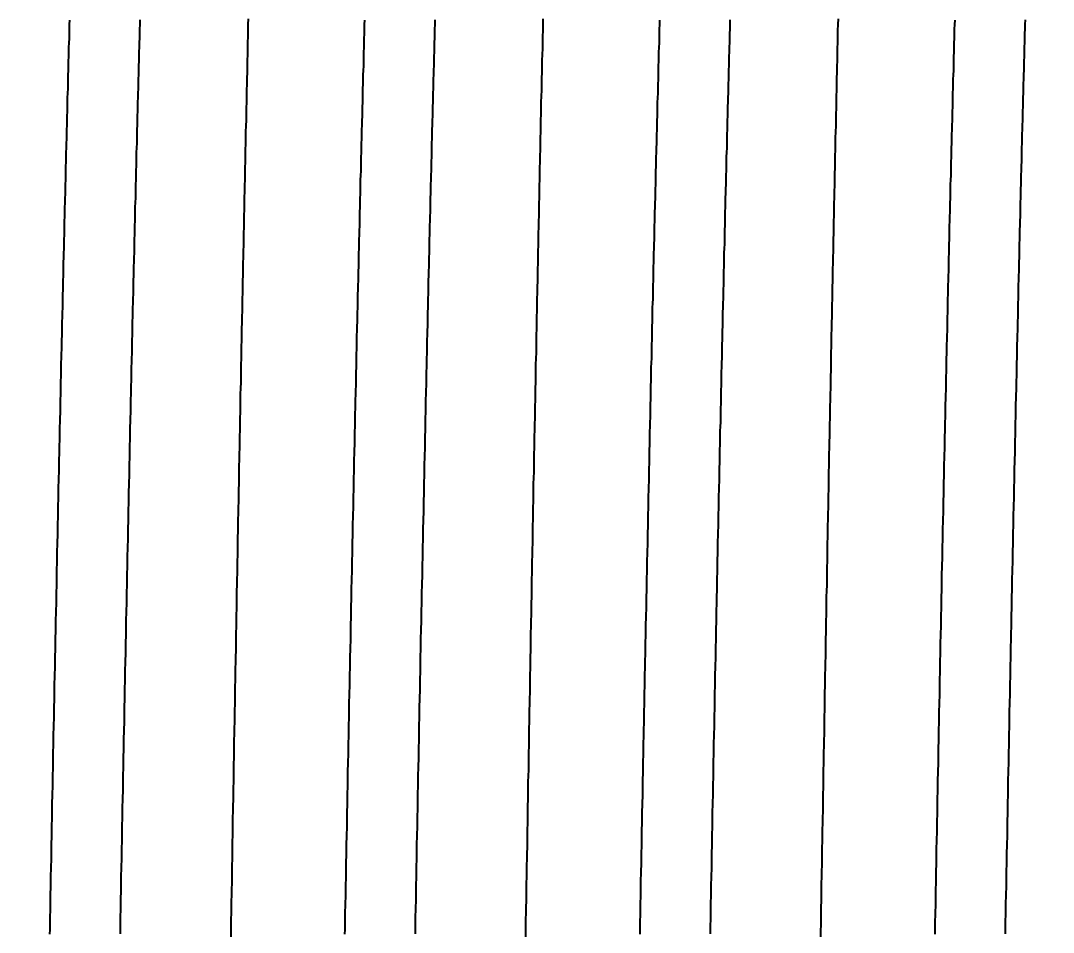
# Model space of a CAD drawing. Header units: millimetres. Extents: x 0 to 3800, y -67 to 2530.
# Drawn here: x 2222.11 to 2227.5, y 1570.51 to 1575.27 of the extents above; entities that cross this region are included whole.
import ezdxf

# ---------------------------------------------------------------- set-up
doc = ezdxf.new("R2010")
doc.units = ezdxf.units.MM
doc.layers.add('내부선 및 부속', color=4, linetype='Continuous')
doc.layers.add('치수선', color=7, linetype='Continuous')
doc.styles.add('____', font='')
doc.styles.get('____').set_extended_font_data('굴림')
doc.dimstyles.new('MSADIM', dxfattribs={"dimtxt": 33, "dimasz": 17, "dimexe": 10, "dimexo": 7.5, "dimgap": 10, "dimtad": 0, "dimtih": 1, "dimtoh": 1, "dimdec": 0, "dimzin": 1, "dimdsep": 46, "dimtxsty": '____', "dimcen": 11.25, "dimadec": 0, "dimazin": 0, "dimtfac": 1, "dimtdec": 0, "dimtix": 1, "dimtmove": 0, "dimatfit": 3, "dimfxl": 1, "dimtolj": 1, "dimtzin": 1, "dimarcsym": 0})

# ---------------------------------------------------------------- blocks, each defined once
blk = doc.blocks.new('*D47')
at = {"layer": '치수선', "color": 0, "linetype": 'Continuous', "lineweight": -2, "transparency": 16777216}
for p, q in [((2249.9547, 1877.9392), (2082.4547, 1877.9392)), ((2092.4547, 1860.9392), (2092.4547, 1705.7554)), ((2092.4547, 1504.9392), (2092.4547, 1660.123)), ((2249.9547, 1487.9392), (2082.4547, 1487.9392))]:
    blk.add_line(p, q, dxfattribs=at)
at = {"layer": '치수선', "color": 0, "linetype": 'Continuous', "transparency": 16777216}
for points in [[(2089.6213, 1860.9392), (2095.288, 1860.9392), (2092.4547, 1877.9392)], [(2089.6213, 1504.9392), (2095.288, 1504.9392), (2092.4547, 1487.9392)]]:
    blk.add_solid(points, dxfattribs=at)
at = {"layer": '치수선', "color": 0, "linetype": 'Continuous', "transparency": 16777216, "insert": (2092.4547, 1682.9392), "char_height": 25, "attachment_point": 5, "style": '____'}
blk.add_mtext('\\A1;390', dxfattribs=at)

msp = doc.modelspace()

# ---------------------------------------------------------------- linework, layer by layer
at = {"layer": '내부선 및 부속', "linetype": 'Continuous', "flags": 128}
for points in [[(2222.2605, 1570.5032), (2222.2615, 1570.5272), (2222.2615, 1570.5512), (2222.2625, 1570.5752), (2222.2625, 1570.5992), (2222.2635, 1570.6232), (2222.2635, 1570.6472), (2222.2645, 1570.6702), (2222.2645, 1570.6942), (2222.2645, 1570.7182), (2222.2655, 1570.7422), (2222.2655, 1570.7662), (2222.2665, 1570.7902), (2222.2665, 1570.8142), (2222.2675, 1570.8382), (2222.2675, 1570.8612), (2222.2685, 1570.8852), (2222.2685, 1570.9092), (2222.2685, 1570.9332), (2222.2695, 1570.9572), (2222.2695, 1570.9812), (2222.2705, 1571.0052), (2222.2705, 1571.0282), (2222.2715, 1571.0522), (2222.2715, 1571.0762), (2222.2725, 1571.1002), (2222.2725, 1571.1242), (2222.2735, 1571.1482), (2222.2735, 1571.1722), (2222.2735, 1571.1952), (2222.2745, 1571.2192), (2222.2745, 1571.2432), (2222.2755, 1571.2672), (2222.2755, 1571.2912), (2222.2765, 1571.3152), (2222.2765, 1571.3392), (2222.2775, 1571.3632), (2222.2775, 1571.3862), (2222.2785, 1571.4102), (2222.2785, 1571.4342), (2222.2785, 1571.4582), (2222.2795, 1571.4822), (2222.2795, 1571.5062), (2222.2805, 1571.5302), (2222.2805, 1571.5532), (2222.2805, 1571.5532), (2222.2815, 1571.5772), (2222.2815, 1571.6012), (2222.2825, 1571.6252), (2222.2825, 1571.6492), (2222.2835, 1571.6732), (2222.2835, 1571.6972), (2222.2845, 1571.7202), (2222.2845, 1571.7442), (2222.2855, 1571.7682), (2222.2855, 1571.7922), (2222.2855, 1571.8162), (2222.2865, 1571.8402), (2222.2865, 1571.8642), (2222.2875, 1571.8882), (2222.2875, 1571.9112), (2222.2885, 1571.9352), (2222.2885, 1571.9592), (2222.2895, 1571.9832), (2222.2895, 1572.0072), (2222.2905, 1572.0312), (2222.2905, 1572.0552), (2222.2915, 1572.0782), (2222.2915, 1572.1022), (2222.2925, 1572.1262), (2222.2925, 1572.1502), (2222.2935, 1572.1742), (2222.2935, 1572.1982), (2222.2945, 1572.2222), (2222.2945, 1572.2452), (2222.2955, 1572.2692), (2222.2955, 1572.2932), (2222.2965, 1572.3172), (2222.2965, 1572.3412), (2222.2975, 1572.3652), (2222.2975, 1572.3892), (2222.2975, 1572.4132), (2222.2985, 1572.4362), (2222.2985, 1572.4602), (2222.2995, 1572.4842), (2222.2995, 1572.5082), (2222.3005, 1572.5322), (2222.3005, 1572.5562), (2222.3015, 1572.5802), (2222.3015, 1572.6032), (2222.3025, 1572.6272), (2222.3025, 1572.6512), (2222.3035, 1572.6752), (2222.3035, 1572.6992), (2222.3045, 1572.7232), (2222.3045, 1572.7472), (2222.3055, 1572.7702), (2222.3055, 1572.7942), (2222.3065, 1572.8182), (2222.3065, 1572.8422), (2222.3075, 1572.8662), (2222.3075, 1572.8902), (2222.3085, 1572.9142), (2222.3085, 1572.9372), (2222.3095, 1572.9612), (2222.3095, 1572.9852), (2222.3105, 1573.0092), (2222.3105, 1573.0332), (2222.3115, 1573.0572), (2222.3125, 1573.0812), (2222.3125, 1573.1052), (2222.3135, 1573.1282), (2222.3135, 1573.1522), (2222.3145, 1573.1762), (2222.3145, 1573.2002), (2222.3155, 1573.2242), (2222.3155, 1573.2482), (2222.3165, 1573.2722), (2222.3165, 1573.2952), (2222.3175, 1573.3192), (2222.3175, 1573.3432), (2222.3185, 1573.3672), (2222.3185, 1573.3912), (2222.3195, 1573.4152), (2222.3195, 1573.4392), (2222.3205, 1573.4622), (2222.3205, 1573.4862), (2222.3215, 1573.5102), (2222.3215, 1573.5342), (2222.3225, 1573.5582), (2222.3235, 1573.5822), (2222.3235, 1573.6062), (2222.3245, 1573.6292), (2222.3245, 1573.6532), (2222.3255, 1573.6772), (2222.3255, 1573.7012), (2222.3265, 1573.7252), (2222.3265, 1573.7492), (2222.3275, 1573.7732), (2222.3275, 1573.7972), (2222.3285, 1573.8202), (2222.3285, 1573.8442), (2222.3295, 1573.8682), (2222.3305, 1573.8922), (2222.3305, 1573.9162), (2222.3315, 1573.9402), (2222.3315, 1573.9402), (2222.3315, 1573.9642), (2222.3325, 1573.9872), (2222.3325, 1574.0112), (2222.3335, 1574.0352), (2222.3335, 1574.0592), (2222.3345, 1574.0832), (2222.3355, 1574.1072), (2222.3355, 1574.1312), (2222.3365, 1574.1542), (2222.3365, 1574.1782), (2222.3375, 1574.2022), (2222.3375, 1574.2262), (2222.3385, 1574.2502), (2222.3395, 1574.2742), (2222.3395, 1574.2982), (2222.3405, 1574.3212), (2222.3405, 1574.3452), (2222.3415, 1574.3692), (2222.3415, 1574.3932), (2222.3425, 1574.4172), (2222.3435, 1574.4412), (2222.3435, 1574.4652), (2222.3445, 1574.4882), (2222.3445, 1574.5122), (2222.3455, 1574.5362), (2222.3465, 1574.5602), (2222.3465, 1574.5842), (2222.3475, 1574.6082), (2222.3475, 1574.6322), (2222.3485, 1574.6562), (2222.3495, 1574.6792), (2222.3495, 1574.7032), (2222.3505, 1574.7272), (2222.3505, 1574.7512), (2222.3515, 1574.7752), (2222.3525, 1574.7992), (2222.3525, 1574.8232), (2222.3535, 1574.8462), (2222.3535, 1574.8702), (2222.3545, 1574.8942), (2222.3555, 1574.9182), (2222.3555, 1574.9422), (2222.3565, 1574.9662), (2222.3565, 1574.9902), (2222.3575, 1575.0132), (2222.3585, 1575.0372), (2222.3585, 1575.0612), (2222.3595, 1575.0852), (2222.3605, 1575.1092), (2222.3605, 1575.1332), (2222.3615, 1575.1572), (2222.3625, 1575.1802), (2222.3625, 1575.2042), (2222.3635, 1575.2282), (2222.3635, 1575.2522), (2222.3645, 1575.2762)], [(2222.6285, 1570.5052), (2222.6285, 1570.5292), (2222.6295, 1570.5522), (2222.6295, 1570.5762), (2222.6295, 1570.6002), (2222.6305, 1570.6242), (2222.6305, 1570.6482), (2222.6315, 1570.6722), (2222.6315, 1570.6962), (2222.6325, 1570.7192), (2222.6325, 1570.7432), (2222.6335, 1570.7672), (2222.6335, 1570.7912), (2222.6335, 1570.8152), (2222.6345, 1570.8392), (2222.6345, 1570.8632), (2222.6355, 1570.8872), (2222.6355, 1570.9102), (2222.6365, 1570.9342), (2222.6365, 1570.9582), (2222.6375, 1570.9822), (2222.6375, 1571.0062), (2222.6385, 1571.0302), (2222.6385, 1571.0542), (2222.6385, 1571.0772), (2222.6395, 1571.1012), (2222.6395, 1571.1252), (2222.6405, 1571.1492), (2222.6405, 1571.1732), (2222.6415, 1571.1972), (2222.6415, 1571.2212), (2222.6425, 1571.2442), (2222.6425, 1571.2682), (2222.6435, 1571.2922), (2222.6435, 1571.3162), (2222.6435, 1571.3402), (2222.6445, 1571.3642), (2222.6445, 1571.3882), (2222.6455, 1571.4122), (2222.6455, 1571.4352), (2222.6465, 1571.4592), (2222.6465, 1571.4832), (2222.6475, 1571.5072), (2222.6475, 1571.5312), (2222.6475, 1571.5312), (2222.6485, 1571.5552), (2222.6485, 1571.5792), (2222.6495, 1571.6022), (2222.6495, 1571.6262), (2222.6495, 1571.6502), (2222.6505, 1571.6742), (2222.6505, 1571.6982), (2222.6515, 1571.7222), (2222.6515, 1571.7462), (2222.6525, 1571.7692), (2222.6525, 1571.7932), (2222.6535, 1571.8172), (2222.6535, 1571.8412), (2222.6545, 1571.8652), (2222.6545, 1571.8892), (2222.6555, 1571.9132), (2222.6555, 1571.9372), (2222.6565, 1571.9602), (2222.6565, 1571.9842), (2222.6575, 1572.0082), (2222.6575, 1572.0322), (2222.6585, 1572.0562), (2222.6585, 1572.0802), (2222.6585, 1572.1042), (2222.6595, 1572.1272), (2222.6595, 1572.1512), (2222.6605, 1572.1752), (2222.6605, 1572.1992), (2222.6615, 1572.2232), (2222.6615, 1572.2472), (2222.6625, 1572.2712), (2222.6625, 1572.2942), (2222.6635, 1572.3182), (2222.6635, 1572.3422), (2222.6645, 1572.3662), (2222.6645, 1572.3902), (2222.6655, 1572.4142), (2222.6655, 1572.4382), (2222.6665, 1572.4612), (2222.6665, 1572.4852), (2222.6675, 1572.5092), (2222.6675, 1572.5332), (2222.6685, 1572.5572), (2222.6685, 1572.5812), (2222.6695, 1572.6052), (2222.6695, 1572.6292), (2222.6705, 1572.6522), (2222.6705, 1572.6762), (2222.6715, 1572.7002), (2222.6715, 1572.7242), (2222.6725, 1572.7482), (2222.6725, 1572.7722), (2222.6735, 1572.7962), (2222.6735, 1572.8192), (2222.6745, 1572.8432), (2222.6745, 1572.8672), (2222.6755, 1572.8912), (2222.6755, 1572.9152), (2222.6765, 1572.9392), (2222.6765, 1572.9632), (2222.6775, 1572.9862), (2222.6775, 1573.0102), (2222.6785, 1573.0342), (2222.6785, 1573.0582), (2222.6795, 1573.0822), (2222.6795, 1573.1062), (2222.6805, 1573.1302), (2222.6805, 1573.1542), (2222.6815, 1573.1772), (2222.6815, 1573.2012), (2222.6825, 1573.2252), (2222.6825, 1573.2492), (2222.6835, 1573.2732), (2222.6835, 1573.2972), (2222.6845, 1573.3212), (2222.6855, 1573.3442), (2222.6855, 1573.3682), (2222.6865, 1573.3922), (2222.6865, 1573.4162), (2222.6875, 1573.4402), (2222.6875, 1573.4642), (2222.6885, 1573.4882), (2222.6885, 1573.5112), (2222.6895, 1573.5352), (2222.6895, 1573.5592), (2222.6905, 1573.5832), (2222.6905, 1573.6072), (2222.6915, 1573.6312), (2222.6915, 1573.6552), (2222.6925, 1573.6782), (2222.6925, 1573.7022), (2222.6935, 1573.7262), (2222.6945, 1573.7502), (2222.6945, 1573.7742), (2222.6955, 1573.7982), (2222.6955, 1573.8222), (2222.6965, 1573.8462), (2222.6965, 1573.8692), (2222.6975, 1573.8932), (2222.6975, 1573.9172), (2222.6975, 1573.9172), (2222.6985, 1573.9412), (2222.6995, 1573.9652), (2222.6995, 1573.9892), (2222.7005, 1574.0132), (2222.7005, 1574.0362), (2222.7015, 1574.0602), (2222.7015, 1574.0842), (2222.7025, 1574.1082), (2222.7025, 1574.1322), (2222.7035, 1574.1562), (2222.7045, 1574.1802), (2222.7045, 1574.2032), (2222.7055, 1574.2272), (2222.7055, 1574.2512), (2222.7065, 1574.2752), (2222.7065, 1574.2992), (2222.7075, 1574.3232), (2222.7085, 1574.3472), (2222.7085, 1574.3702), (2222.7095, 1574.3942), (2222.7095, 1574.4182), (2222.7105, 1574.4422), (2222.7105, 1574.4662), (2222.7115, 1574.4902), (2222.7125, 1574.5142), (2222.7125, 1574.5372), (2222.7135, 1574.5612), (2222.7135, 1574.5852), (2222.7145, 1574.6092), (2222.7155, 1574.6332), (2222.7155, 1574.6572), (2222.7165, 1574.6812), (2222.7165, 1574.7052), (2222.7175, 1574.7282), (2222.7185, 1574.7522), (2222.7185, 1574.7762), (2222.7195, 1574.8002), (2222.7195, 1574.8242), (2222.7205, 1574.8482), (2222.7215, 1574.8722), (2222.7215, 1574.8952), (2222.7225, 1574.9192), (2222.7235, 1574.9432), (2222.7235, 1574.9672), (2222.7245, 1574.9912), (2222.7245, 1575.0152), (2222.7255, 1575.0392), (2222.7265, 1575.0622), (2222.7265, 1575.0862), (2222.7275, 1575.1102), (2222.7285, 1575.1342), (2222.7285, 1575.1582), (2222.7295, 1575.1822), (2222.7305, 1575.2062), (2222.7305, 1575.2292), (2222.7315, 1575.2532), (2222.7315, 1575.2772)], [(2223.2955, 1575.2832), (2223.2945, 1575.2522), (2223.2945, 1575.2212), (2223.2935, 1575.1902), (2223.2925, 1575.1592), (2223.2925, 1575.1282), (2223.2915, 1575.0962), (2223.2905, 1575.0652), (2223.2905, 1575.0342), (2223.2895, 1575.0032), (2223.2885, 1574.9722), (2223.2885, 1574.9412), (2223.2875, 1574.9102), (2223.2865, 1574.8792), (2223.2865, 1574.8472), (2223.2855, 1574.8162), (2223.2845, 1574.7852), (2223.2845, 1574.7542), (2223.2835, 1574.7232), (2223.2825, 1574.6922), (2223.2825, 1574.6612), (2223.2815, 1574.6292), (2223.2805, 1574.5982), (2223.2805, 1574.5672), (2223.2795, 1574.5362), (2223.2785, 1574.5052), (2223.2785, 1574.4742), (2223.2775, 1574.4432), (2223.2765, 1574.4122), (2223.2765, 1574.3802), (2223.2755, 1574.3492), (2223.2745, 1574.3182), (2223.2745, 1574.2872), (2223.2735, 1574.2562), (2223.2725, 1574.2252), (2223.2725, 1574.1942), (2223.2715, 1574.1632), (2223.2715, 1574.1312), (2223.2705, 1574.1002), (2223.2695, 1574.0692), (2223.2695, 1574.0382), (2223.2685, 1574.0072), (2223.2675, 1573.9762), (2223.2675, 1573.9452), (2223.2665, 1573.9132), (2223.2655, 1573.8822), (2223.2655, 1573.8512), (2223.2645, 1573.8202), (2223.2645, 1573.7892), (2223.2635, 1573.7582), (2223.2625, 1573.7272), (2223.2625, 1573.6962), (2223.2615, 1573.6642), (2223.2615, 1573.6332), (2223.2605, 1573.6022), (2223.2595, 1573.5712), (2223.2595, 1573.5402), (2223.2585, 1573.5092), (2223.2575, 1573.4782), (2223.2575, 1573.4462), (2223.2565, 1573.4152), (2223.2565, 1573.3842), (2223.2555, 1573.3532), (2223.2545, 1573.3222), (2223.2545, 1573.2912), (2223.2535, 1573.2602), (2223.2535, 1573.2292), (2223.2525, 1573.1972), (2223.2515, 1573.1662), (2223.2515, 1573.1352), (2223.2515, 1573.1352), (2223.2505, 1573.1042), (2223.2505, 1573.0732), (2223.2495, 1573.0422), (2223.2485, 1573.0112), (2223.2485, 1572.9802), (2223.2475, 1572.9482), (2223.2475, 1572.9172), (2223.2465, 1572.8862), (2223.2465, 1572.8552), (2223.2455, 1572.8242), (2223.2445, 1572.7932), (2223.2445, 1572.7622), (2223.2435, 1572.7302), (2223.2435, 1572.6992), (2223.2425, 1572.6682), (2223.2415, 1572.6372), (2223.2415, 1572.6062), (2223.2405, 1572.5752), (2223.2405, 1572.5442), (2223.2395, 1572.5132), (2223.2395, 1572.4812), (2223.2385, 1572.4502), (2223.2375, 1572.4192), (2223.2375, 1572.3882), (2223.2365, 1572.3572), (2223.2365, 1572.3262), (2223.2355, 1572.2952), (2223.2355, 1572.2632), (2223.2345, 1572.2322), (2223.2345, 1572.2012), (2223.2335, 1572.1702), (2223.2325, 1572.1392), (2223.2325, 1572.1082), (2223.2315, 1572.0772), (2223.2315, 1572.0462), (2223.2305, 1572.0142), (2223.2305, 1571.9832), (2223.2295, 1571.9522), (2223.2295, 1571.9212), (2223.2285, 1571.8902), (2223.2275, 1571.8592), (2223.2275, 1571.8282), (2223.2265, 1571.7962), (2223.2265, 1571.7652), (2223.2255, 1571.7342), (2223.2255, 1571.7032), (2223.2245, 1571.6722), (2223.2245, 1571.6412), (2223.2235, 1571.6102), (2223.2225, 1571.5792), (2223.2225, 1571.5472), (2223.2215, 1571.5162), (2223.2215, 1571.4852), (2223.2205, 1571.4542), (2223.2205, 1571.4232), (2223.2195, 1571.3922), (2223.2195, 1571.3612), (2223.2185, 1571.3292), (2223.2185, 1571.2982), (2223.2175, 1571.2672), (2223.2175, 1571.2362), (2223.2165, 1571.2052), (2223.2155, 1571.1742), (2223.2155, 1571.1432), (2223.2145, 1571.1122), (2223.2145, 1571.0802), (2223.2135, 1571.0492), (2223.2135, 1571.0182), (2223.2125, 1570.9872), (2223.2125, 1570.9562), (2223.2115, 1570.9252), (2223.2115, 1570.8942), (2223.2105, 1570.8632), (2223.2105, 1570.8312), (2223.2095, 1570.8002), (2223.2095, 1570.7692), (2223.2085, 1570.7382), (2223.2085, 1570.7072), (2223.2075, 1570.6762), (2223.2065, 1570.6452), (2223.2065, 1570.6132), (2223.2055, 1570.5822), (2223.2055, 1570.5512), (2223.2045, 1570.5202), (2223.2045, 1570.4892)], [(2223.8005, 1570.5032), (2223.8015, 1570.5272), (2223.8015, 1570.5512), (2223.8025, 1570.5752), (2223.8025, 1570.5992), (2223.8025, 1570.6232), (2223.8035, 1570.6472), (2223.8035, 1570.6702), (2223.8045, 1570.6942), (2223.8045, 1570.7182), (2223.8055, 1570.7422), (2223.8055, 1570.7662), (2223.8065, 1570.7902), (2223.8065, 1570.8142), (2223.8065, 1570.8382), (2223.8075, 1570.8612), (2223.8075, 1570.8852), (2223.8085, 1570.9092), (2223.8085, 1570.9332), (2223.8095, 1570.9572), (2223.8095, 1570.9812), (2223.8105, 1571.0052), (2223.8105, 1571.0282), (2223.8115, 1571.0522), (2223.8115, 1571.0762), (2223.8115, 1571.1002), (2223.8125, 1571.1242), (2223.8125, 1571.1482), (2223.8135, 1571.1722), (2223.8135, 1571.1952), (2223.8145, 1571.2192), (2223.8145, 1571.2432), (2223.8155, 1571.2672), (2223.8155, 1571.2912), (2223.8165, 1571.3152), (2223.8165, 1571.3392), (2223.8165, 1571.3632), (2223.8175, 1571.3862), (2223.8175, 1571.4102), (2223.8185, 1571.4342), (2223.8185, 1571.4582), (2223.8195, 1571.4822), (2223.8195, 1571.5062), (2223.8205, 1571.5302), (2223.8205, 1571.5532), (2223.8205, 1571.5532), (2223.8215, 1571.5772), (2223.8215, 1571.6012), (2223.8225, 1571.6252), (2223.8225, 1571.6492), (2223.8225, 1571.6732), (2223.8235, 1571.6972), (2223.8235, 1571.7202), (2223.8245, 1571.7442), (2223.8245, 1571.7682), (2223.8255, 1571.7922), (2223.8255, 1571.8162), (2223.8265, 1571.8402), (2223.8265, 1571.8642), (2223.8275, 1571.8882), (2223.8275, 1571.9112), (2223.8285, 1571.9352), (2223.8285, 1571.9592), (2223.8295, 1571.9832), (2223.8295, 1572.0072), (2223.8305, 1572.0312), (2223.8305, 1572.0552), (2223.8315, 1572.0782), (2223.8315, 1572.1022), (2223.8315, 1572.1262), (2223.8325, 1572.1502), (2223.8325, 1572.1742), (2223.8335, 1572.1982), (2223.8335, 1572.2222), (2223.8345, 1572.2452), (2223.8345, 1572.2692), (2223.8355, 1572.2932), (2223.8355, 1572.3172), (2223.8365, 1572.3412), (2223.8365, 1572.3652), (2223.8375, 1572.3892), (2223.8375, 1572.4122), (2223.8385, 1572.4362), (2223.8385, 1572.4602), (2223.8395, 1572.4842), (2223.8395, 1572.5082), (2223.8405, 1572.5322), (2223.8405, 1572.5562), (2223.8415, 1572.5802), (2223.8415, 1572.6032), (2223.8425, 1572.6272), (2223.8425, 1572.6512), (2223.8435, 1572.6752), (2223.8435, 1572.6992), (2223.8445, 1572.7232), (2223.8445, 1572.7472), (2223.8455, 1572.7702), (2223.8455, 1572.7942), (2223.8465, 1572.8182), (2223.8465, 1572.8422), (2223.8475, 1572.8662), (2223.8475, 1572.8902), (2223.8485, 1572.9142), (2223.8485, 1572.9372), (2223.8495, 1572.9612), (2223.8495, 1572.9852), (2223.8505, 1573.0092), (2223.8505, 1573.0332), (2223.8515, 1573.0572), (2223.8515, 1573.0812), (2223.8525, 1573.1052), (2223.8525, 1573.1282), (2223.8535, 1573.1522), (2223.8535, 1573.1762), (2223.8545, 1573.2002), (2223.8545, 1573.2242), (2223.8555, 1573.2482), (2223.8555, 1573.2722), (2223.8565, 1573.2952), (2223.8575, 1573.3192), (2223.8575, 1573.3432), (2223.8585, 1573.3672), (2223.8585, 1573.3912), (2223.8595, 1573.4152), (2223.8595, 1573.4392), (2223.8605, 1573.4622), (2223.8605, 1573.4862), (2223.8615, 1573.5102), (2223.8615, 1573.5342), (2223.8625, 1573.5582), (2223.8625, 1573.5822), (2223.8635, 1573.6062), (2223.8635, 1573.6292), (2223.8645, 1573.6532), (2223.8645, 1573.6772), (2223.8655, 1573.7012), (2223.8665, 1573.7252), (2223.8665, 1573.7492), (2223.8675, 1573.7732), (2223.8675, 1573.7972), (2223.8685, 1573.8202), (2223.8685, 1573.8442), (2223.8695, 1573.8682), (2223.8695, 1573.8922), (2223.8705, 1573.9162), (2223.8705, 1573.9402), (2223.8705, 1573.9402), (2223.8715, 1573.9642), (2223.8725, 1573.9872), (2223.8725, 1574.0112), (2223.8735, 1574.0352), (2223.8735, 1574.0592), (2223.8745, 1574.0832), (2223.8745, 1574.1072), (2223.8755, 1574.1312), (2223.8765, 1574.1542), (2223.8765, 1574.1782), (2223.8775, 1574.2022), (2223.8775, 1574.2262), (2223.8785, 1574.2502), (2223.8785, 1574.2742), (2223.8795, 1574.2982), (2223.8805, 1574.3212), (2223.8805, 1574.3452), (2223.8815, 1574.3692), (2223.8815, 1574.3932), (2223.8825, 1574.4172), (2223.8825, 1574.4412), (2223.8835, 1574.4652), (2223.8845, 1574.4882), (2223.8845, 1574.5122), (2223.8855, 1574.5362), (2223.8855, 1574.5602), (2223.8865, 1574.5842), (2223.8875, 1574.6082), (2223.8875, 1574.6322), (2223.8885, 1574.6562), (2223.8885, 1574.6792), (2223.8895, 1574.7032), (2223.8905, 1574.7272), (2223.8905, 1574.7512), (2223.8915, 1574.7752), (2223.8915, 1574.7992), (2223.8925, 1574.8232), (2223.8935, 1574.8462), (2223.8935, 1574.8702), (2223.8945, 1574.8942), (2223.8945, 1574.9182), (2223.8955, 1574.9422), (2223.8965, 1574.9662), (2223.8965, 1574.9902), (2223.8975, 1575.0132), (2223.8985, 1575.0372), (2223.8985, 1575.0612), (2223.8995, 1575.0852), (2223.8995, 1575.1092), (2223.9005, 1575.1332), (2223.9015, 1575.1572), (2223.9015, 1575.1802), (2223.9025, 1575.2042), (2223.9035, 1575.2282), (2223.9035, 1575.2522), (2223.9045, 1575.2762)], [(2224.1685, 1570.5052), (2224.1685, 1570.5292), (2224.1685, 1570.5522), (2224.1695, 1570.5762), (2224.1695, 1570.6002), (2224.1705, 1570.6242), (2224.1705, 1570.6482), (2224.1715, 1570.6722), (2224.1715, 1570.6962), (2224.1725, 1570.7192), (2224.1725, 1570.7432), (2224.1725, 1570.7672), (2224.1735, 1570.7912), (2224.1735, 1570.8152), (2224.1745, 1570.8392), (2224.1745, 1570.8632), (2224.1755, 1570.8872), (2224.1755, 1570.9102), (2224.1765, 1570.9342), (2224.1765, 1570.9582), (2224.1765, 1570.9822), (2224.1775, 1571.0062), (2224.1775, 1571.0302), (2224.1785, 1571.0542), (2224.1785, 1571.0772), (2224.1795, 1571.1012), (2224.1795, 1571.1252), (2224.1805, 1571.1492), (2224.1805, 1571.1732), (2224.1815, 1571.1972), (2224.1815, 1571.2212), (2224.1815, 1571.2442), (2224.1825, 1571.2682), (2224.1825, 1571.2922), (2224.1835, 1571.3162), (2224.1835, 1571.3402), (2224.1845, 1571.3642), (2224.1845, 1571.3882), (2224.1855, 1571.4122), (2224.1855, 1571.4352), (2224.1865, 1571.4592), (2224.1865, 1571.4832), (2224.1875, 1571.5072), (2224.1875, 1571.5312), (2224.1875, 1571.5312), (2224.1875, 1571.5552), (2224.1885, 1571.5792), (2224.1885, 1571.6022), (2224.1895, 1571.6262), (2224.1895, 1571.6502), (2224.1905, 1571.6742), (2224.1905, 1571.6982), (2224.1915, 1571.7222), (2224.1915, 1571.7462), (2224.1925, 1571.7692), (2224.1925, 1571.7932), (2224.1935, 1571.8172), (2224.1935, 1571.8412), (2224.1945, 1571.8652), (2224.1945, 1571.8892), (2224.1945, 1571.9132), (2224.1955, 1571.9372), (2224.1955, 1571.9602), (2224.1965, 1571.9842), (2224.1965, 1572.0082), (2224.1975, 1572.0322), (2224.1975, 1572.0562), (2224.1985, 1572.0802), (2224.1985, 1572.1042), (2224.1995, 1572.1272), (2224.1995, 1572.1512), (2224.2005, 1572.1752), (2224.2005, 1572.1992), (2224.2015, 1572.2232), (2224.2015, 1572.2472), (2224.2025, 1572.2712), (2224.2025, 1572.2942), (2224.2035, 1572.3182), (2224.2035, 1572.3422), (2224.2045, 1572.3662), (2224.2045, 1572.3902), (2224.2055, 1572.4142), (2224.2055, 1572.4382), (2224.2065, 1572.4622), (2224.2065, 1572.4852), (2224.2075, 1572.5092), (2224.2075, 1572.5332), (2224.2085, 1572.5572), (2224.2085, 1572.5812), (2224.2095, 1572.6052), (2224.2095, 1572.6292), (2224.2105, 1572.6522), (2224.2105, 1572.6762), (2224.2115, 1572.7002), (2224.2115, 1572.7242), (2224.2125, 1572.7482), (2224.2125, 1572.7722), (2224.2135, 1572.7962), (2224.2135, 1572.8192), (2224.2145, 1572.8432), (2224.2145, 1572.8672), (2224.2155, 1572.8912), (2224.2155, 1572.9152), (2224.2165, 1572.9392), (2224.2165, 1572.9632), (2224.2175, 1572.9862), (2224.2175, 1573.0102), (2224.2185, 1573.0342), (2224.2185, 1573.0582), (2224.2195, 1573.0822), (2224.2195, 1573.1062), (2224.2205, 1573.1302), (2224.2205, 1573.1542), (2224.2215, 1573.1772), (2224.2215, 1573.2012), (2224.2225, 1573.2252), (2224.2225, 1573.2492), (2224.2235, 1573.2732), (2224.2235, 1573.2972), (2224.2245, 1573.3212), (2224.2245, 1573.3442), (2224.2255, 1573.3682), (2224.2255, 1573.3922), (2224.2265, 1573.4162), (2224.2265, 1573.4402), (2224.2275, 1573.4642), (2224.2275, 1573.4882), (2224.2285, 1573.5112), (2224.2295, 1573.5352), (2224.2295, 1573.5592), (2224.2305, 1573.5832), (2224.2305, 1573.6072), (2224.2315, 1573.6312), (2224.2315, 1573.6552), (2224.2325, 1573.6782), (2224.2325, 1573.7022), (2224.2335, 1573.7262), (2224.2335, 1573.7502), (2224.2345, 1573.7742), (2224.2345, 1573.7982), (2224.2355, 1573.8222), (2224.2365, 1573.8462), (2224.2365, 1573.8692), (2224.2375, 1573.8932), (2224.2375, 1573.9172), (2224.2375, 1573.9172), (2224.2385, 1573.9412), (2224.2385, 1573.9652), (2224.2395, 1573.9892), (2224.2395, 1574.0132), (2224.2405, 1574.0362), (2224.2415, 1574.0602), (2224.2415, 1574.0842), (2224.2425, 1574.1082), (2224.2425, 1574.1322), (2224.2435, 1574.1562), (2224.2435, 1574.1802), (2224.2445, 1574.2032), (2224.2455, 1574.2272), (2224.2455, 1574.2512), (2224.2465, 1574.2752), (2224.2465, 1574.2992), (2224.2475, 1574.3232), (2224.2475, 1574.3472), (2224.2485, 1574.3702), (2224.2495, 1574.3942), (2224.2495, 1574.4182), (2224.2505, 1574.4422), (2224.2505, 1574.4662), (2224.2515, 1574.4902), (2224.2515, 1574.5142), (2224.2525, 1574.5382), (2224.2535, 1574.5612), (2224.2535, 1574.5852), (2224.2545, 1574.6092), (2224.2545, 1574.6332), (2224.2555, 1574.6572), (2224.2565, 1574.6812), (2224.2565, 1574.7052), (2224.2575, 1574.7282), (2224.2575, 1574.7522), (2224.2585, 1574.7762), (2224.2595, 1574.8002), (2224.2595, 1574.8242), (2224.2605, 1574.8482), (2224.2615, 1574.8722), (2224.2615, 1574.8952), (2224.2625, 1574.9192), (2224.2625, 1574.9432), (2224.2635, 1574.9672), (2224.2645, 1574.9912), (2224.2645, 1575.0152), (2224.2655, 1575.0392), (2224.2655, 1575.0622), (2224.2665, 1575.0862), (2224.2675, 1575.1102), (2224.2675, 1575.1342), (2224.2685, 1575.1582), (2224.2695, 1575.1822), (2224.2695, 1575.2062), (2224.2705, 1575.2292), (2224.2715, 1575.2532), (2224.2715, 1575.2772)], [(2224.7445, 1570.4892), (2224.7445, 1570.5202), (2224.7455, 1570.5512), (2224.7455, 1570.5822), (2224.7465, 1570.6132), (2224.7465, 1570.6452), (2224.7475, 1570.6762), (2224.7475, 1570.7072), (2224.7485, 1570.7382), (2224.7485, 1570.7692), (2224.7495, 1570.8002), (2224.7495, 1570.8312), (2224.7505, 1570.8632), (2224.7515, 1570.8942), (2224.7515, 1570.9252), (2224.7525, 1570.9562), (2224.7525, 1570.9872), (2224.7535, 1571.0182), (2224.7535, 1571.0492), (2224.7545, 1571.0802), (2224.7545, 1571.1122), (2224.7555, 1571.1432), (2224.7555, 1571.1742), (2224.7565, 1571.2052), (2224.7565, 1571.2362), (2224.7575, 1571.2672), (2224.7575, 1571.2982), (2224.7585, 1571.3302), (2224.7595, 1571.3612), (2224.7595, 1571.3922), (2224.7605, 1571.4232), (2224.7605, 1571.4232), (2224.7605, 1571.4542), (2224.7615, 1571.4852), (2224.7615, 1571.5162), (2224.7625, 1571.5472), (2224.7625, 1571.5792), (2224.7635, 1571.6102), (2224.7635, 1571.6412), (2224.7645, 1571.6722), (2224.7655, 1571.7032), (2224.7655, 1571.7342), (2224.7665, 1571.7652), (2224.7665, 1571.7972), (2224.7675, 1571.8282), (2224.7675, 1571.8592), (2224.7685, 1571.8902), (2224.7685, 1571.9212), (2224.7695, 1571.9522), (2224.7705, 1571.9832), (2224.7705, 1572.0142), (2224.7715, 1572.0462), (2224.7715, 1572.0772), (2224.7725, 1572.1082), (2224.7725, 1572.1392), (2224.7735, 1572.1702), (2224.7735, 1572.2012), (2224.7745, 1572.2322), (2224.7755, 1572.2642), (2224.7755, 1572.2952), (2224.7765, 1572.3262), (2224.7765, 1572.3572), (2224.7775, 1572.3882), (2224.7775, 1572.4192), (2224.7785, 1572.4502), (2224.7795, 1572.4812), (2224.7795, 1572.5132), (2224.7805, 1572.5442), (2224.7805, 1572.5752), (2224.7815, 1572.6062), (2224.7815, 1572.6372), (2224.7825, 1572.6682), (2224.7835, 1572.6992), (2224.7835, 1572.7312), (2224.7845, 1572.7622), (2224.7845, 1572.7932), (2224.7855, 1572.8242), (2224.7855, 1572.8552), (2224.7865, 1572.8862), (2224.7875, 1572.9172), (2224.7875, 1572.9482), (2224.7885, 1572.9802), (2224.7885, 1573.0112), (2224.7895, 1573.0422), (2224.7905, 1573.0732), (2224.7905, 1573.1042), (2224.7915, 1573.1352), (2224.7915, 1573.1662), (2224.7925, 1573.1972), (2224.7935, 1573.2292), (2224.7935, 1573.2602), (2224.7945, 1573.2912), (2224.7945, 1573.3222), (2224.7955, 1573.3532), (2224.7965, 1573.3842), (2224.7965, 1573.4152), (2224.7975, 1573.4472), (2224.7975, 1573.4782), (2224.7985, 1573.5092), (2224.7995, 1573.5402), (2224.7995, 1573.5712), (2224.8005, 1573.6022), (2224.8005, 1573.6332), (2224.8015, 1573.6642), (2224.8025, 1573.6962), (2224.8025, 1573.7272), (2224.8035, 1573.7582), (2224.8035, 1573.7892), (2224.8045, 1573.8202), (2224.8055, 1573.8512), (2224.8055, 1573.8822), (2224.8065, 1573.9142), (2224.8075, 1573.9452), (2224.8075, 1573.9762), (2224.8085, 1574.0072), (2224.8085, 1574.0382), (2224.8095, 1574.0692), (2224.8105, 1574.1002), (2224.8105, 1574.1312), (2224.8115, 1574.1632), (2224.8125, 1574.1942), (2224.8125, 1574.2252), (2224.8135, 1574.2562), (2224.8145, 1574.2872), (2224.8145, 1574.3182), (2224.8155, 1574.3492), (2224.8155, 1574.3802), (2224.8165, 1574.4122), (2224.8175, 1574.4432), (2224.8175, 1574.4742), (2224.8185, 1574.5052), (2224.8195, 1574.5362), (2224.8195, 1574.5362), (2224.8195, 1574.5672), (2224.8205, 1574.5982), (2224.8215, 1574.6302), (2224.8215, 1574.6612), (2224.8225, 1574.6922), (2224.8235, 1574.7232), (2224.8235, 1574.7542), (2224.8245, 1574.7852), (2224.8255, 1574.8162), (2224.8255, 1574.8472), (2224.8265, 1574.8792), (2224.8275, 1574.9102), (2224.8275, 1574.9412), (2224.8285, 1574.9722), (2224.8295, 1575.0032), (2224.8295, 1575.0342), (2224.8305, 1575.0652), (2224.8315, 1575.0962), (2224.8325, 1575.1282), (2224.8325, 1575.1592), (2224.8335, 1575.1902), (2224.8345, 1575.2212), (2224.8345, 1575.2522), (2224.8355, 1575.2832)], [(2225.3405, 1570.5032), (2225.3405, 1570.5272), (2225.3415, 1570.5512), (2225.3415, 1570.5752), (2225.3425, 1570.5992), (2225.3425, 1570.6232), (2225.3435, 1570.6472), (2225.3435, 1570.6702), (2225.3445, 1570.6942), (2225.3445, 1570.7182), (2225.3445, 1570.7422), (2225.3455, 1570.7662), (2225.3455, 1570.7902), (2225.3465, 1570.8142), (2225.3465, 1570.8382), (2225.3475, 1570.8612), (2225.3475, 1570.8852), (2225.3485, 1570.9092), (2225.3485, 1570.9332), (2225.3495, 1570.9572), (2225.3495, 1570.9812), (2225.3495, 1571.0052), (2225.3505, 1571.0282), (2225.3505, 1571.0522), (2225.3515, 1571.0762), (2225.3515, 1571.1002), (2225.3525, 1571.1242), (2225.3525, 1571.1482), (2225.3535, 1571.1722), (2225.3535, 1571.1952), (2225.3545, 1571.2192), (2225.3545, 1571.2432), (2225.3545, 1571.2672), (2225.3555, 1571.2912), (2225.3555, 1571.3152), (2225.3565, 1571.3392), (2225.3565, 1571.3632), (2225.3575, 1571.3862), (2225.3575, 1571.4102), (2225.3585, 1571.4342), (2225.3585, 1571.4582), (2225.3595, 1571.4822), (2225.3595, 1571.5062), (2225.3605, 1571.5302), (2225.3605, 1571.5532), (2225.3605, 1571.5532), (2225.3605, 1571.5772), (2225.3615, 1571.6012), (2225.3615, 1571.6252), (2225.3625, 1571.6492), (2225.3625, 1571.6732), (2225.3635, 1571.6972), (2225.3635, 1571.7202), (2225.3645, 1571.7442), (2225.3645, 1571.7682), (2225.3655, 1571.7922), (2225.3655, 1571.8162), (2225.3665, 1571.8402), (2225.3665, 1571.8642), (2225.3675, 1571.8882), (2225.3675, 1571.9112), (2225.3675, 1571.9352), (2225.3685, 1571.9592), (2225.3685, 1571.9832), (2225.3695, 1572.0072), (2225.3695, 1572.0312), (2225.3705, 1572.0552), (2225.3705, 1572.0782), (2225.3715, 1572.1022), (2225.3715, 1572.1262), (2225.3725, 1572.1502), (2225.3725, 1572.1742), (2225.3735, 1572.1982), (2225.3735, 1572.2222), (2225.3745, 1572.2452), (2225.3745, 1572.2692), (2225.3755, 1572.2932), (2225.3755, 1572.3172), (2225.3765, 1572.3412), (2225.3765, 1572.3652), (2225.3775, 1572.3892), (2225.3775, 1572.4122), (2225.3785, 1572.4362), (2225.3785, 1572.4602), (2225.3795, 1572.4842), (2225.3795, 1572.5082), (2225.3805, 1572.5322), (2225.3805, 1572.5562), (2225.3815, 1572.5802), (2225.3815, 1572.6032), (2225.3825, 1572.6272), (2225.3825, 1572.6512), (2225.3835, 1572.6752), (2225.3835, 1572.6992), (2225.3845, 1572.7232), (2225.3845, 1572.7472), (2225.3855, 1572.7702), (2225.3855, 1572.7942), (2225.3865, 1572.8182), (2225.3865, 1572.8422), (2225.3875, 1572.8662), (2225.3875, 1572.8902), (2225.3885, 1572.9142), (2225.3885, 1572.9372), (2225.3895, 1572.9612), (2225.3895, 1572.9852), (2225.3905, 1573.0092), (2225.3905, 1573.0332), (2225.3915, 1573.0572), (2225.3915, 1573.0812), (2225.3925, 1573.1052), (2225.3925, 1573.1282), (2225.3935, 1573.1522), (2225.3935, 1573.1762), (2225.3945, 1573.2002), (2225.3945, 1573.2242), (2225.3955, 1573.2482), (2225.3955, 1573.2722), (2225.3965, 1573.2952), (2225.3965, 1573.3192), (2225.3975, 1573.3432), (2225.3975, 1573.3672), (2225.3985, 1573.3912), (2225.3985, 1573.4152), (2225.3995, 1573.4392), (2225.3995, 1573.4622), (2225.4005, 1573.4862), (2225.4015, 1573.5102), (2225.4015, 1573.5342), (2225.4025, 1573.5582), (2225.4025, 1573.5822), (2225.4035, 1573.6062), (2225.4035, 1573.6292), (2225.4045, 1573.6532), (2225.4045, 1573.6772), (2225.4055, 1573.7012), (2225.4055, 1573.7252), (2225.4065, 1573.7492), (2225.4065, 1573.7732), (2225.4075, 1573.7972), (2225.4085, 1573.8202), (2225.4085, 1573.8442), (2225.4095, 1573.8682), (2225.4095, 1573.8922), (2225.4105, 1573.9162), (2225.4105, 1573.9402), (2225.4105, 1573.9402), (2225.4115, 1573.9642), (2225.4115, 1573.9872), (2225.4125, 1574.0112), (2225.4135, 1574.0352), (2225.4135, 1574.0592), (2225.4145, 1574.0832), (2225.4145, 1574.1072), (2225.4155, 1574.1312), (2225.4155, 1574.1542), (2225.4165, 1574.1782), (2225.4165, 1574.2022), (2225.4175, 1574.2262), (2225.4185, 1574.2502), (2225.4185, 1574.2742), (2225.4195, 1574.2982), (2225.4195, 1574.3212), (2225.4205, 1574.3452), (2225.4205, 1574.3692), (2225.4215, 1574.3932), (2225.4225, 1574.4172), (2225.4225, 1574.4412), (2225.4235, 1574.4652), (2225.4235, 1574.4882), (2225.4245, 1574.5122), (2225.4255, 1574.5362), (2225.4255, 1574.5602), (2225.4265, 1574.5842), (2225.4265, 1574.6082), (2225.4275, 1574.6322), (2225.4285, 1574.6562), (2225.4285, 1574.6792), (2225.4295, 1574.7032), (2225.4295, 1574.7272), (2225.4305, 1574.7512), (2225.4315, 1574.7752), (2225.4315, 1574.7992), (2225.4325, 1574.8232), (2225.4325, 1574.8462), (2225.4335, 1574.8702), (2225.4345, 1574.8942), (2225.4345, 1574.9182), (2225.4355, 1574.9422), (2225.4365, 1574.9662), (2225.4365, 1574.9902), (2225.4375, 1575.0132), (2225.4375, 1575.0372), (2225.4385, 1575.0612), (2225.4395, 1575.0852), (2225.4395, 1575.1092), (2225.4405, 1575.1332), (2225.4415, 1575.1572), (2225.4415, 1575.1802), (2225.4425, 1575.2042), (2225.4425, 1575.2282), (2225.4435, 1575.2522), (2225.4445, 1575.2762)], [(2225.7075, 1570.5052), (2225.7085, 1570.5292), (2225.7085, 1570.5522), (2225.7095, 1570.5762), (2225.7095, 1570.6002), (2225.7105, 1570.6242), (2225.7105, 1570.6482), (2225.7105, 1570.6722), (2225.7115, 1570.6962), (2225.7115, 1570.7192), (2225.7125, 1570.7432), (2225.7125, 1570.7672), (2225.7135, 1570.7912), (2225.7135, 1570.8152), (2225.7145, 1570.8392), (2225.7145, 1570.8632), (2225.7145, 1570.8872), (2225.7155, 1570.9102), (2225.7155, 1570.9342), (2225.7165, 1570.9582), (2225.7165, 1570.9822), (2225.7175, 1571.0062), (2225.7175, 1571.0302), (2225.7185, 1571.0542), (2225.7185, 1571.0772), (2225.7195, 1571.1012), (2225.7195, 1571.1252), (2225.7195, 1571.1492), (2225.7205, 1571.1732), (2225.7205, 1571.1972), (2225.7215, 1571.2212), (2225.7215, 1571.2442), (2225.7225, 1571.2682), (2225.7225, 1571.2922), (2225.7235, 1571.3162), (2225.7235, 1571.3402), (2225.7245, 1571.3642), (2225.7245, 1571.3882), (2225.7245, 1571.4122), (2225.7255, 1571.4352), (2225.7255, 1571.4592), (2225.7265, 1571.4832), (2225.7265, 1571.5072), (2225.7275, 1571.5312), (2225.7275, 1571.5312), (2225.7275, 1571.5552), (2225.7285, 1571.5792), (2225.7285, 1571.6022), (2225.7295, 1571.6262), (2225.7295, 1571.6502), (2225.7305, 1571.6742), (2225.7305, 1571.6982), (2225.7315, 1571.7222), (2225.7315, 1571.7462), (2225.7315, 1571.7692), (2225.7325, 1571.7932), (2225.7325, 1571.8172), (2225.7335, 1571.8412), (2225.7335, 1571.8652), (2225.7345, 1571.8892), (2225.7345, 1571.9132), (2225.7355, 1571.9372), (2225.7355, 1571.9602), (2225.7365, 1571.9842), (2225.7365, 1572.0082), (2225.7375, 1572.0322), (2225.7375, 1572.0562), (2225.7385, 1572.0802), (2225.7385, 1572.1042), (2225.7395, 1572.1272), (2225.7395, 1572.1512), (2225.7405, 1572.1752), (2225.7405, 1572.1992), (2225.7415, 1572.2232), (2225.7415, 1572.2472), (2225.7415, 1572.2712), (2225.7425, 1572.2942), (2225.7425, 1572.3182), (2225.7435, 1572.3422), (2225.7435, 1572.3662), (2225.7445, 1572.3902), (2225.7445, 1572.4142), (2225.7455, 1572.4382), (2225.7455, 1572.4622), (2225.7465, 1572.4852), (2225.7465, 1572.5092), (2225.7475, 1572.5332), (2225.7475, 1572.5572), (2225.7485, 1572.5812), (2225.7485, 1572.6052), (2225.7495, 1572.6292), (2225.7495, 1572.6522), (2225.7505, 1572.6762), (2225.7505, 1572.7002), (2225.7515, 1572.7242), (2225.7515, 1572.7482), (2225.7525, 1572.7722), (2225.7525, 1572.7962), (2225.7535, 1572.8192), (2225.7535, 1572.8432), (2225.7545, 1572.8672), (2225.7545, 1572.8912), (2225.7555, 1572.9152), (2225.7555, 1572.9392), (2225.7565, 1572.9632), (2225.7565, 1572.9862), (2225.7575, 1573.0102), (2225.7575, 1573.0342), (2225.7585, 1573.0582), (2225.7585, 1573.0822), (2225.7595, 1573.1062), (2225.7595, 1573.1302), (2225.7605, 1573.1542), (2225.7615, 1573.1772), (2225.7615, 1573.2012), (2225.7625, 1573.2252), (2225.7625, 1573.2492), (2225.7635, 1573.2732), (2225.7635, 1573.2972), (2225.7645, 1573.3212), (2225.7645, 1573.3442), (2225.7655, 1573.3682), (2225.7655, 1573.3922), (2225.7665, 1573.4162), (2225.7665, 1573.4402), (2225.7675, 1573.4642), (2225.7675, 1573.4882), (2225.7685, 1573.5112), (2225.7685, 1573.5352), (2225.7695, 1573.5592), (2225.7695, 1573.5832), (2225.7705, 1573.6072), (2225.7715, 1573.6312), (2225.7715, 1573.6552), (2225.7725, 1573.6782), (2225.7725, 1573.7022), (2225.7735, 1573.7262), (2225.7735, 1573.7502), (2225.7745, 1573.7742), (2225.7745, 1573.7982), (2225.7755, 1573.8222), (2225.7755, 1573.8462), (2225.7765, 1573.8692), (2225.7775, 1573.8932), (2225.7775, 1573.9172), (2225.7775, 1573.9172), (2225.7785, 1573.9412), (2225.7785, 1573.9652), (2225.7795, 1573.9892), (2225.7795, 1574.0132), (2225.7805, 1574.0362), (2225.7805, 1574.0602), (2225.7815, 1574.0842), (2225.7825, 1574.1082), (2225.7825, 1574.1322), (2225.7835, 1574.1562), (2225.7835, 1574.1802), (2225.7845, 1574.2032), (2225.7845, 1574.2272), (2225.7855, 1574.2512), (2225.7855, 1574.2752), (2225.7865, 1574.2992), (2225.7875, 1574.3232), (2225.7875, 1574.3472), (2225.7885, 1574.3702), (2225.7885, 1574.3942), (2225.7895, 1574.4182), (2225.7905, 1574.4422), (2225.7905, 1574.4662), (2225.7915, 1574.4902), (2225.7915, 1574.5142), (2225.7925, 1574.5382), (2225.7925, 1574.5612), (2225.7935, 1574.5852), (2225.7945, 1574.6092), (2225.7945, 1574.6332), (2225.7955, 1574.6572), (2225.7955, 1574.6812), (2225.7965, 1574.7052), (2225.7975, 1574.7282), (2225.7975, 1574.7522), (2225.7985, 1574.7762), (2225.7985, 1574.8002), (2225.7995, 1574.8242), (2225.8005, 1574.8482), (2225.8005, 1574.8722), (2225.8015, 1574.8952), (2225.8025, 1574.9192), (2225.8025, 1574.9432), (2225.8035, 1574.9672), (2225.8035, 1574.9912), (2225.8045, 1575.0152), (2225.8055, 1575.0392), (2225.8055, 1575.0622), (2225.8065, 1575.0862), (2225.8075, 1575.1102), (2225.8075, 1575.1342), (2225.8085, 1575.1582), (2225.8095, 1575.1822), (2225.8095, 1575.2062), (2225.8105, 1575.2292), (2225.8105, 1575.2532), (2225.8115, 1575.2772)], [(2226.2835, 1570.4892), (2226.2845, 1570.5202), (2226.2855, 1570.5512), (2226.2855, 1570.5822), (2226.2865, 1570.6132), (2226.2865, 1570.6452), (2226.2875, 1570.6762), (2226.2875, 1570.7072), (2226.2885, 1570.7382), (2226.2885, 1570.7692), (2226.2895, 1570.8002), (2226.2895, 1570.8312), (2226.2905, 1570.8632), (2226.2905, 1570.8942), (2226.2915, 1570.9252), (2226.2915, 1570.9562), (2226.2925, 1570.9872), (2226.2925, 1571.0182), (2226.2935, 1571.0492), (2226.2945, 1571.0802), (2226.2945, 1571.1122), (2226.2955, 1571.1432), (2226.2955, 1571.1742), (2226.2965, 1571.2052), (2226.2965, 1571.2362), (2226.2975, 1571.2672), (2226.2975, 1571.2982), (2226.2985, 1571.3302), (2226.2985, 1571.3612), (2226.2995, 1571.3922), (2226.2995, 1571.4232), (2226.2995, 1571.4232), (2226.3005, 1571.4542), (2226.3015, 1571.4852), (2226.3015, 1571.5162), (2226.3025, 1571.5472), (2226.3025, 1571.5792), (2226.3035, 1571.6102), (2226.3035, 1571.6412), (2226.3045, 1571.6722), (2226.3045, 1571.7032), (2226.3055, 1571.7342), (2226.3055, 1571.7652), (2226.3065, 1571.7972), (2226.3075, 1571.8282), (2226.3075, 1571.8592), (2226.3085, 1571.8902), (2226.3085, 1571.9212), (2226.3095, 1571.9522), (2226.3095, 1571.9832), (2226.3105, 1572.0142), (2226.3105, 1572.0462), (2226.3115, 1572.0772), (2226.3125, 1572.1082), (2226.3125, 1572.1392), (2226.3135, 1572.1702), (2226.3135, 1572.2012), (2226.3145, 1572.2322), (2226.3145, 1572.2642), (2226.3155, 1572.2952), (2226.3165, 1572.3262), (2226.3165, 1572.3572), (2226.3175, 1572.3882), (2226.3175, 1572.4192), (2226.3185, 1572.4502), (2226.3185, 1572.4812), (2226.3195, 1572.5132), (2226.3195, 1572.5442), (2226.3205, 1572.5752), (2226.3215, 1572.6062), (2226.3215, 1572.6372), (2226.3225, 1572.6682), (2226.3225, 1572.6992), (2226.3235, 1572.7312), (2226.3245, 1572.7622), (2226.3245, 1572.7932), (2226.3255, 1572.8242), (2226.3255, 1572.8552), (2226.3265, 1572.8862), (2226.3265, 1572.9172), (2226.3275, 1572.9482), (2226.3285, 1572.9802), (2226.3285, 1573.0112), (2226.3295, 1573.0422), (2226.3295, 1573.0732), (2226.3305, 1573.1042), (2226.3315, 1573.1352), (2226.3315, 1573.1662), (2226.3325, 1573.1972), (2226.3325, 1573.2292), (2226.3335, 1573.2602), (2226.3345, 1573.2912), (2226.3345, 1573.3222), (2226.3355, 1573.3532), (2226.3355, 1573.3842), (2226.3365, 1573.4152), (2226.3375, 1573.4472), (2226.3375, 1573.4782), (2226.3385, 1573.5092), (2226.3385, 1573.5402), (2226.3395, 1573.5712), (2226.3405, 1573.6022), (2226.3405, 1573.6332), (2226.3415, 1573.6642), (2226.3415, 1573.6962), (2226.3425, 1573.7272), (2226.3435, 1573.7582), (2226.3435, 1573.7892), (2226.3445, 1573.8202), (2226.3455, 1573.8512), (2226.3455, 1573.8822), (2226.3465, 1573.9142), (2226.3465, 1573.9452), (2226.3475, 1573.9762), (2226.3485, 1574.0072), (2226.3485, 1574.0382), (2226.3495, 1574.0692), (2226.3505, 1574.1002), (2226.3505, 1574.1312), (2226.3515, 1574.1632), (2226.3515, 1574.1942), (2226.3525, 1574.2252), (2226.3535, 1574.2562), (2226.3535, 1574.2872), (2226.3545, 1574.3182), (2226.3555, 1574.3492), (2226.3555, 1574.3802), (2226.3565, 1574.4122), (2226.3575, 1574.4432), (2226.3575, 1574.4742), (2226.3585, 1574.5052), (2226.3595, 1574.5362), (2226.3595, 1574.5362), (2226.3595, 1574.5672), (2226.3605, 1574.5982), (2226.3615, 1574.6302), (2226.3615, 1574.6612), (2226.3625, 1574.6922), (2226.3635, 1574.7232), (2226.3635, 1574.7542), (2226.3645, 1574.7852), (2226.3655, 1574.8162), (2226.3655, 1574.8472), (2226.3665, 1574.8792), (2226.3675, 1574.9102), (2226.3675, 1574.9412), (2226.3685, 1574.9722), (2226.3695, 1575.0032), (2226.3695, 1575.0342), (2226.3705, 1575.0652), (2226.3715, 1575.0962), (2226.3715, 1575.1282), (2226.3725, 1575.1592), (2226.3735, 1575.1902), (2226.3735, 1575.2212), (2226.3745, 1575.2522), (2226.3755, 1575.2832)], [(2226.8805, 1570.5032), (2226.8805, 1570.5272), (2226.8815, 1570.5512), (2226.8815, 1570.5752), (2226.8825, 1570.5992), (2226.8825, 1570.6232), (2226.8835, 1570.6472), (2226.8835, 1570.6702), (2226.8835, 1570.6942), (2226.8845, 1570.7182), (2226.8845, 1570.7422), (2226.8855, 1570.7662), (2226.8855, 1570.7902), (2226.8865, 1570.8142), (2226.8865, 1570.8382), (2226.8875, 1570.8612), (2226.8875, 1570.8852), (2226.8875, 1570.9092), (2226.8885, 1570.9332), (2226.8885, 1570.9572), (2226.8895, 1570.9812), (2226.8895, 1571.0052), (2226.8905, 1571.0282), (2226.8905, 1571.0522), (2226.8915, 1571.0762), (2226.8915, 1571.1002), (2226.8925, 1571.1242), (2226.8925, 1571.1482), (2226.8925, 1571.1722), (2226.8935, 1571.1952), (2226.8935, 1571.2192), (2226.8945, 1571.2432), (2226.8945, 1571.2672), (2226.8955, 1571.2912), (2226.8955, 1571.3152), (2226.8965, 1571.3392), (2226.8965, 1571.3632), (2226.8975, 1571.3862), (2226.8975, 1571.4102), (2226.8975, 1571.4342), (2226.8985, 1571.4582), (2226.8985, 1571.4822), (2226.8995, 1571.5062), (2226.8995, 1571.5302), (2226.9005, 1571.5532), (2226.9005, 1571.5532), (2226.9005, 1571.5772), (2226.9015, 1571.6012), (2226.9015, 1571.6252), (2226.9025, 1571.6492), (2226.9025, 1571.6732), (2226.9035, 1571.6972), (2226.9035, 1571.7202), (2226.9045, 1571.7442), (2226.9045, 1571.7682), (2226.9045, 1571.7922), (2226.9055, 1571.8162), (2226.9055, 1571.8402), (2226.9065, 1571.8642), (2226.9065, 1571.8882), (2226.9075, 1571.9112), (2226.9075, 1571.9352), (2226.9085, 1571.9592), (2226.9085, 1571.9832), (2226.9095, 1572.0072), (2226.9095, 1572.0312), (2226.9105, 1572.0552), (2226.9105, 1572.0782), (2226.9115, 1572.1022), (2226.9115, 1572.1262), (2226.9125, 1572.1502), (2226.9125, 1572.1742), (2226.9135, 1572.1982), (2226.9135, 1572.2222), (2226.9145, 1572.2452), (2226.9145, 1572.2692), (2226.9155, 1572.2932), (2226.9155, 1572.3172), (2226.9155, 1572.3412), (2226.9165, 1572.3652), (2226.9165, 1572.3892), (2226.9175, 1572.4122), (2226.9175, 1572.4362), (2226.9185, 1572.4602), (2226.9185, 1572.4842), (2226.9195, 1572.5082), (2226.9195, 1572.5322), (2226.9205, 1572.5562), (2226.9205, 1572.5802), (2226.9215, 1572.6032), (2226.9215, 1572.6272), (2226.9225, 1572.6512), (2226.9225, 1572.6752), (2226.9235, 1572.6992), (2226.9235, 1572.7232), (2226.9245, 1572.7472), (2226.9245, 1572.7702), (2226.9255, 1572.7942), (2226.9255, 1572.8182), (2226.9265, 1572.8422), (2226.9265, 1572.8662), (2226.9275, 1572.8902), (2226.9275, 1572.9142), (2226.9285, 1572.9372), (2226.9285, 1572.9612), (2226.9295, 1572.9852), (2226.9295, 1573.0092), (2226.9305, 1573.0332), (2226.9305, 1573.0572), (2226.9315, 1573.0812), (2226.9315, 1573.1052), (2226.9325, 1573.1282), (2226.9335, 1573.1522), (2226.9335, 1573.1762), (2226.9345, 1573.2002), (2226.9345, 1573.2242), (2226.9355, 1573.2482), (2226.9355, 1573.2722), (2226.9365, 1573.2952), (2226.9365, 1573.3192), (2226.9375, 1573.3432), (2226.9375, 1573.3672), (2226.9385, 1573.3912), (2226.9385, 1573.4152), (2226.9395, 1573.4392), (2226.9395, 1573.4622), (2226.9405, 1573.4862), (2226.9405, 1573.5102), (2226.9415, 1573.5342), (2226.9415, 1573.5582), (2226.9425, 1573.5822), (2226.9435, 1573.6062), (2226.9435, 1573.6292), (2226.9445, 1573.6532), (2226.9445, 1573.6772), (2226.9455, 1573.7012), (2226.9455, 1573.7252), (2226.9465, 1573.7492), (2226.9465, 1573.7732), (2226.9475, 1573.7972), (2226.9475, 1573.8202), (2226.9485, 1573.8442), (2226.9485, 1573.8682), (2226.9495, 1573.8922), (2226.9505, 1573.9162), (2226.9505, 1573.9402), (2226.9505, 1573.9402), (2226.9515, 1573.9642), (2226.9515, 1573.9872), (2226.9525, 1574.0112), (2226.9525, 1574.0352), (2226.9535, 1574.0592), (2226.9535, 1574.0832), (2226.9545, 1574.1072), (2226.9555, 1574.1312), (2226.9555, 1574.1542), (2226.9565, 1574.1782), (2226.9565, 1574.2022), (2226.9575, 1574.2262), (2226.9575, 1574.2502), (2226.9585, 1574.2742), (2226.9595, 1574.2982), (2226.9595, 1574.3212), (2226.9605, 1574.3452), (2226.9605, 1574.3692), (2226.9615, 1574.3932), (2226.9615, 1574.4172), (2226.9625, 1574.4412), (2226.9635, 1574.4652), (2226.9635, 1574.4882), (2226.9645, 1574.5122), (2226.9645, 1574.5362), (2226.9655, 1574.5602), (2226.9665, 1574.5842), (2226.9665, 1574.6082), (2226.9675, 1574.6322), (2226.9675, 1574.6562), (2226.9685, 1574.6792), (2226.9695, 1574.7032), (2226.9695, 1574.7272), (2226.9705, 1574.7512), (2226.9705, 1574.7752), (2226.9715, 1574.7992), (2226.9725, 1574.8232), (2226.9725, 1574.8462), (2226.9735, 1574.8702), (2226.9735, 1574.8942), (2226.9745, 1574.9182), (2226.9755, 1574.9422), (2226.9755, 1574.9662), (2226.9765, 1574.9902), (2226.9775, 1575.0132), (2226.9775, 1575.0372), (2226.9785, 1575.0612), (2226.9785, 1575.0852), (2226.9795, 1575.1092), (2226.9805, 1575.1332), (2226.9805, 1575.1572), (2226.9815, 1575.1802), (2226.9825, 1575.2042), (2226.9825, 1575.2282), (2226.9835, 1575.2522), (2226.9845, 1575.2762)], [(2227.2475, 1570.5052), (2227.2485, 1570.5292), (2227.2485, 1570.5522), (2227.2485, 1570.5762), (2227.2495, 1570.6002), (2227.2495, 1570.6242), (2227.2505, 1570.6482), (2227.2505, 1570.6722), (2227.2515, 1570.6962), (2227.2515, 1570.7192), (2227.2525, 1570.7432), (2227.2525, 1570.7672), (2227.2535, 1570.7912), (2227.2535, 1570.8152), (2227.2535, 1570.8392), (2227.2545, 1570.8632), (2227.2545, 1570.8872), (2227.2555, 1570.9102), (2227.2555, 1570.9342), (2227.2565, 1570.9582), (2227.2565, 1570.9822), (2227.2575, 1571.0062), (2227.2575, 1571.0302), (2227.2575, 1571.0542), (2227.2585, 1571.0772), (2227.2585, 1571.1012), (2227.2595, 1571.1252), (2227.2595, 1571.1492), (2227.2605, 1571.1732), (2227.2605, 1571.1972), (2227.2615, 1571.2212), (2227.2615, 1571.2442), (2227.2625, 1571.2682), (2227.2625, 1571.2922), (2227.2625, 1571.3162), (2227.2635, 1571.3402), (2227.2635, 1571.3642), (2227.2645, 1571.3882), (2227.2645, 1571.4122), (2227.2655, 1571.4352), (2227.2655, 1571.4592), (2227.2665, 1571.4832), (2227.2665, 1571.5072), (2227.2675, 1571.5312), (2227.2675, 1571.5312), (2227.2675, 1571.5552), (2227.2685, 1571.5792), (2227.2685, 1571.6022), (2227.2685, 1571.6262), (2227.2695, 1571.6502), (2227.2695, 1571.6742), (2227.2705, 1571.6982), (2227.2705, 1571.7222), (2227.2715, 1571.7462), (2227.2715, 1571.7692), (2227.2725, 1571.7932), (2227.2725, 1571.8172), (2227.2735, 1571.8412), (2227.2735, 1571.8652), (2227.2745, 1571.8892), (2227.2745, 1571.9132), (2227.2755, 1571.9372), (2227.2755, 1571.9602), (2227.2765, 1571.9842), (2227.2765, 1572.0082), (2227.2775, 1572.0322), (2227.2775, 1572.0562), (2227.2775, 1572.0802), (2227.2785, 1572.1042), (2227.2785, 1572.1272), (2227.2795, 1572.1512), (2227.2795, 1572.1752), (2227.2805, 1572.1992), (2227.2805, 1572.2232), (2227.2815, 1572.2472), (2227.2815, 1572.2712), (2227.2825, 1572.2942), (2227.2825, 1572.3182), (2227.2835, 1572.3422), (2227.2835, 1572.3662), (2227.2845, 1572.3902), (2227.2845, 1572.4142), (2227.2855, 1572.4382), (2227.2855, 1572.4622), (2227.2865, 1572.4852), (2227.2865, 1572.5092), (2227.2875, 1572.5332), (2227.2875, 1572.5572), (2227.2885, 1572.5812), (2227.2885, 1572.6052), (2227.2895, 1572.6292), (2227.2895, 1572.6522), (2227.2905, 1572.6762), (2227.2905, 1572.7002), (2227.2915, 1572.7242), (2227.2915, 1572.7482), (2227.2925, 1572.7722), (2227.2925, 1572.7962), (2227.2935, 1572.8192), (2227.2935, 1572.8432), (2227.2945, 1572.8672), (2227.2945, 1572.8912), (2227.2955, 1572.9152), (2227.2955, 1572.9392), (2227.2965, 1572.9632), (2227.2965, 1572.9862), (2227.2975, 1573.0102), (2227.2975, 1573.0342), (2227.2985, 1573.0582), (2227.2985, 1573.0822), (2227.2995, 1573.1062), (2227.2995, 1573.1302), (2227.3005, 1573.1542), (2227.3005, 1573.1772), (2227.3015, 1573.2012), (2227.3015, 1573.2252), (2227.3025, 1573.2492), (2227.3025, 1573.2732), (2227.3035, 1573.2972), (2227.3035, 1573.3212), (2227.3045, 1573.3442), (2227.3045, 1573.3682), (2227.3055, 1573.3922), (2227.3065, 1573.4162), (2227.3065, 1573.4402), (2227.3075, 1573.4642), (2227.3075, 1573.4882), (2227.3085, 1573.5112), (2227.3085, 1573.5352), (2227.3095, 1573.5592), (2227.3095, 1573.5832), (2227.3105, 1573.6072), (2227.3105, 1573.6312), (2227.3115, 1573.6552), (2227.3115, 1573.6782), (2227.3125, 1573.7022), (2227.3135, 1573.7262), (2227.3135, 1573.7502), (2227.3145, 1573.7742), (2227.3145, 1573.7982), (2227.3155, 1573.8222), (2227.3155, 1573.8462), (2227.3165, 1573.8692), (2227.3165, 1573.8932), (2227.3175, 1573.9172), (2227.3175, 1573.9172), (2227.3175, 1573.9412), (2227.3185, 1573.9652), (2227.3195, 1573.9892), (2227.3195, 1574.0132), (2227.3205, 1574.0362), (2227.3205, 1574.0602), (2227.3215, 1574.0842), (2227.3215, 1574.1082), (2227.3225, 1574.1322), (2227.3225, 1574.1562), (2227.3235, 1574.1802), (2227.3245, 1574.2032), (2227.3245, 1574.2272), (2227.3255, 1574.2512), (2227.3255, 1574.2752), (2227.3265, 1574.2992), (2227.3265, 1574.3232), (2227.3275, 1574.3472), (2227.3285, 1574.3702), (2227.3285, 1574.3942), (2227.3295, 1574.4182), (2227.3295, 1574.4422), (2227.3305, 1574.4662), (2227.3315, 1574.4902), (2227.3315, 1574.5142), (2227.3325, 1574.5382), (2227.3325, 1574.5612), (2227.3335, 1574.5852), (2227.3335, 1574.6092), (2227.3345, 1574.6332), (2227.3355, 1574.6572), (2227.3355, 1574.6812), (2227.3365, 1574.7052), (2227.3365, 1574.7282), (2227.3375, 1574.7522), (2227.3385, 1574.7762), (2227.3385, 1574.8002), (2227.3395, 1574.8242), (2227.3405, 1574.8482), (2227.3405, 1574.8722), (2227.3415, 1574.8952), (2227.3415, 1574.9192), (2227.3425, 1574.9432), (2227.3435, 1574.9672), (2227.3435, 1574.9912), (2227.3445, 1575.0152), (2227.3455, 1575.0392), (2227.3455, 1575.0622), (2227.3465, 1575.0862), (2227.3465, 1575.1102), (2227.3475, 1575.1342), (2227.3485, 1575.1582), (2227.3485, 1575.1822), (2227.3495, 1575.2062), (2227.3505, 1575.2292), (2227.3505, 1575.2532), (2227.3515, 1575.2772)]]:
    msp.add_lwpolyline(points, dxfattribs=at)

# ---------------------------------------------------------------- dimensions: what is measured, and where the dimension line sits
at = {"layer": '치수선', "linetype": 'Continuous'}
dim = msp.add_linear_dim(base=(2092.4547, 1487.9392), p1=(2257.4547, 1877.9392), p2=(2257.4547, 1487.9392), angle=90, dimstyle='MSADIM', override={"dimtxt": 25}, dxfattribs=at)
dim.commit()
dim.dimension.update_dxf_attribs({"geometry": '*D47', "text_midpoint": (2092.4547, 1682.9392)})

doc.saveas('drawing.dxf')
